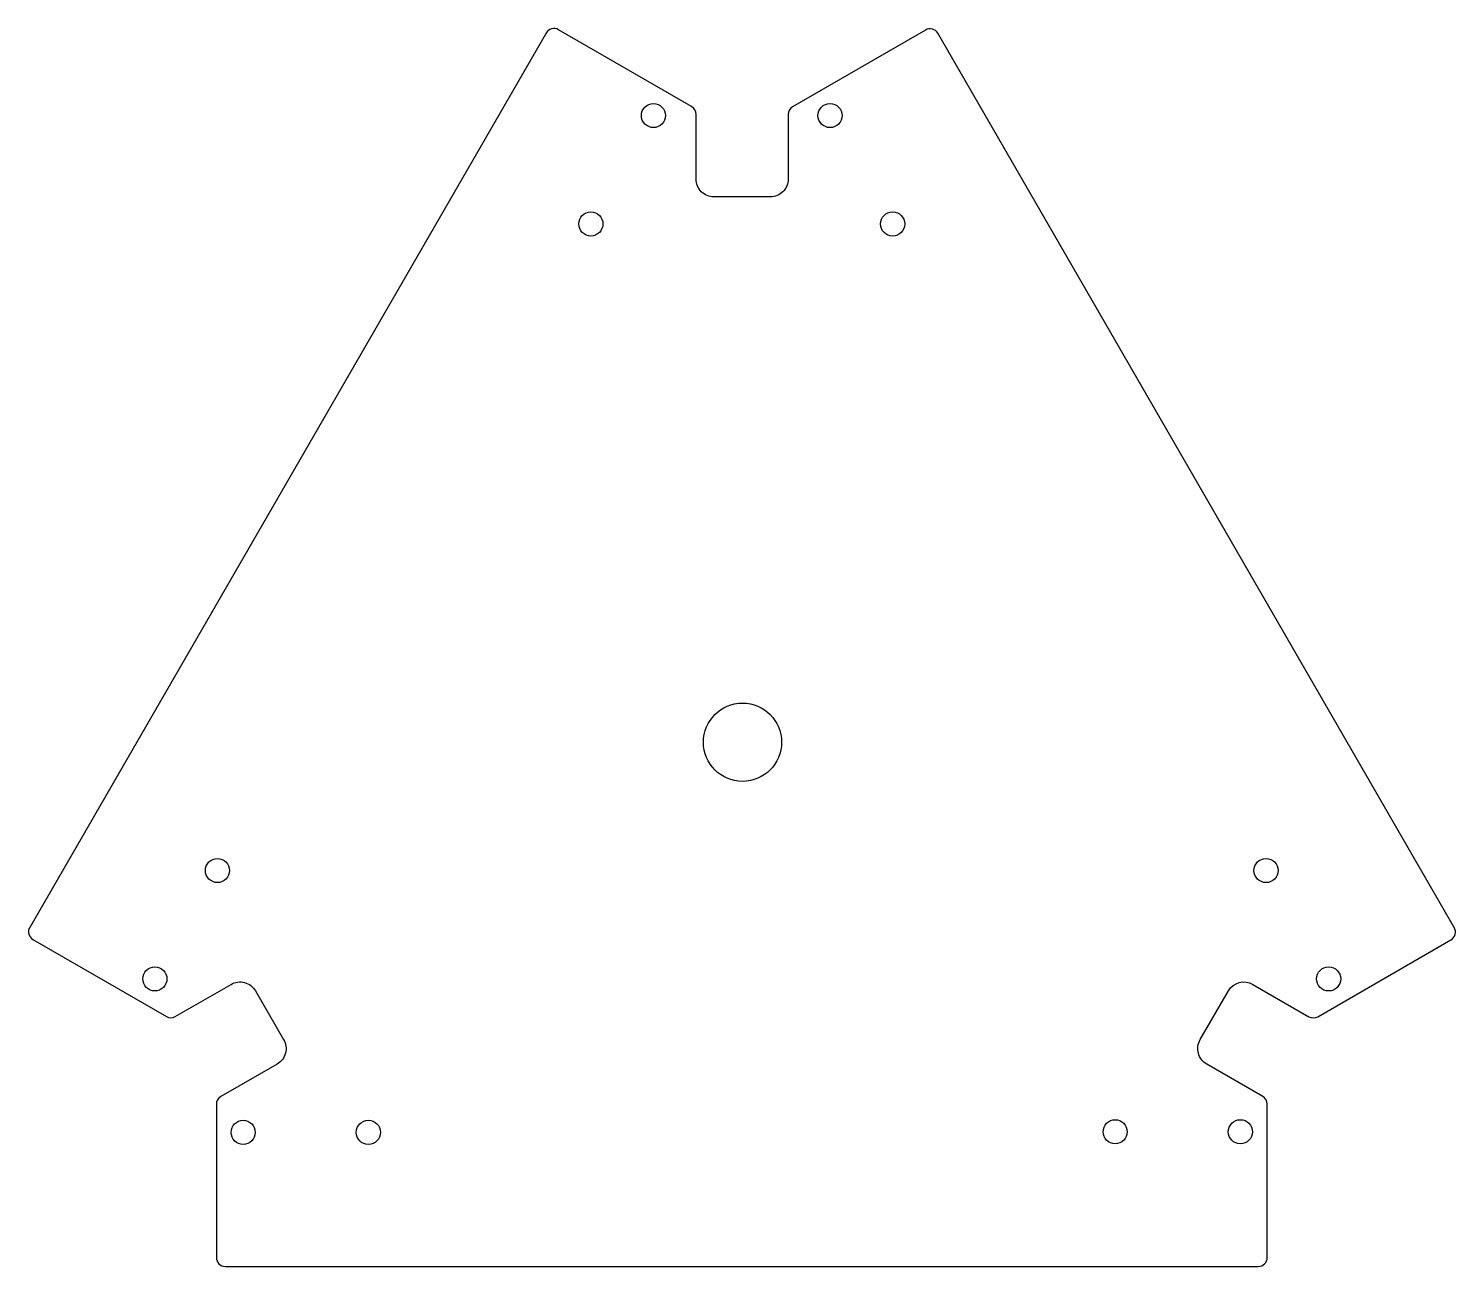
# Model space of a CAD drawing. Header units: millimetres. Extents: x -296 to 23, y -196 to 81.
import ezdxf

# ---------------------------------------------------------------- set-up
doc = ezdxf.new("R2010")
doc.units = ezdxf.units.MM
doc.layers.get('0').update_dxf_attribs({"linetype": 'CONTINUOUS'})

msp = doc.modelspace()

# ---------------------------------------------------------------- linework, layer by layer
msp.add_lwpolyline([(-125.91, 61.45), (-125.91, 47, -0.414214), (-129.91, 43), (-142.51, 43, -0.414214), (-146.51, 47), (-146.51, 61.48, 0.267949), (-147.51, 63.21), (-177.29, 80.41, 0.414214), (-180.02, 79.67), (-295.52, -120.38, 0.414214), (-294.79, -123.11), (-264.97, -140.32, 0.267949), (-262.97, -140.32), (-250.5, -133.13, -0.414214), (-245.04, -134.59), (-238.74, -145.5, -0.414214), (-240.2, -150.97), (-252.79, -158.24, 0.267949), (-253.79, -159.97), (-253.79, -194.24, 0.414214), (-251.79, -196.24), (-20.79, -196.24, 0.414214), (-18.79, -194.24), (-18.79, -159.93, 0.267949), (-19.79, -158.19), (-32.31, -150.97, -0.414214), (-33.77, -145.5), (-27.47, -134.59, -0.414213), (-22.01, -133.13), (-9.47, -140.37, 0.267949), (-7.47, -140.37), (22.31, -123.17, 0.414214), (23.04, -120.44), (-92.46, 79.61, 0.414214), (-95.19, 80.34), (-124.91, 63.19, 0.267949)], format="xyb", close=True)
for centre, radius in [((-156.04, 61.21), 2.7), ((-116.55, 61.21), 2.7), ((-170.04, 36.96), 2.7), ((-102.55, 36.96), 2.7), ((-136.12, -78.97), 8.75), ((-253.54, -107.67), 2.7), ((-19.05, -107.67), 2.7), ((-267.54, -131.91), 2.7), ((-5.05, -131.91), 2.7), ((-247.79, -166.24), 2.7), ((-219.79, -166.24), 2.7), ((-52.79, -166.11), 2.7), ((-24.79, -166.11), 2.7)]:
    msp.add_circle(centre, radius)

doc.saveas('drawing.dxf')
